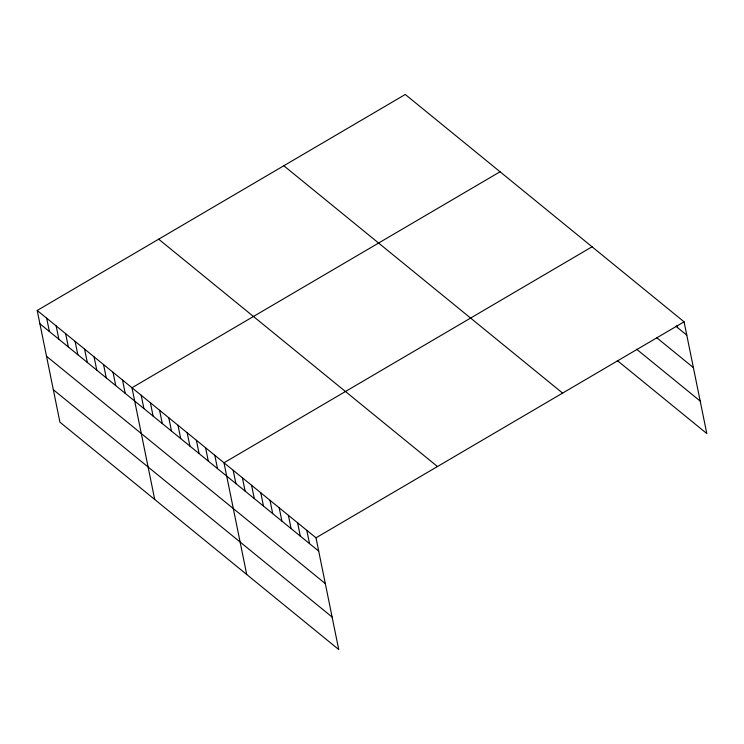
<?xml version="1.0" encoding="UTF-8"?>
<svg xmlns="http://www.w3.org/2000/svg" width="744" height="744" viewBox="0 0 744 744"><rect width="100%" height="100%" fill="white"/><g stroke="black" fill="none" stroke-linecap="round" stroke-linejoin="round"><path stroke-width="1.12" d="M37.2 310.462L315.995 537.81L338.725 649.521L59.929 422.183L37.2 310.462L405.275 94.479L684.071 321.817L706.8 433.538L617.306 360.561M500.07 171.771L131.986 387.764L154.715 499.475M592.066 246.794L223.99 462.787L246.72 574.498M315.995 537.81L684.071 321.817M675.905 326.263L686.777 335.135M656.589 337.599L693.389 367.61M636.631 349.224L700.197 401.062M283.817 165.754L562.604 393.092M158.667 239.187L437.453 466.534M39.906 323.779L318.702 551.118M46.519 356.255L325.305 583.594M53.326 389.707L332.112 617.046M677.124 325.416L677.579 327.63M306.788 530.305L309.504 543.613M297.591 522.799L300.297 536.117M288.393 515.304L291.099 528.612M279.195 507.799L281.902 521.107M269.988 500.294L272.704 513.611M260.791 492.788L263.497 506.106M251.593 485.293L254.299 498.601M242.395 477.788L245.102 491.105M233.188 470.282L235.904 483.6M214.793 455.282L217.499 468.599M205.586 447.776L208.301 461.094M196.388 440.281L199.094 453.589M187.19 432.776L189.897 446.084M177.993 425.27L180.699 438.588M168.786 417.765L171.501 431.083M159.588 410.269L162.294 423.578M150.39 402.764L153.097 416.082M141.193 395.259L143.899 408.577M122.509 380.035L125.215 393.344M113.032 372.298L115.739 385.615M103.555 364.569L106.262 377.887M94.07 356.841L96.785 370.159M84.593 349.113L87.299 362.43M75.116 341.384L77.822 354.693M65.639 333.656L68.346 346.964M56.153 325.928L58.869 339.236M46.677 318.19L49.383 331.508"/></g></svg>
